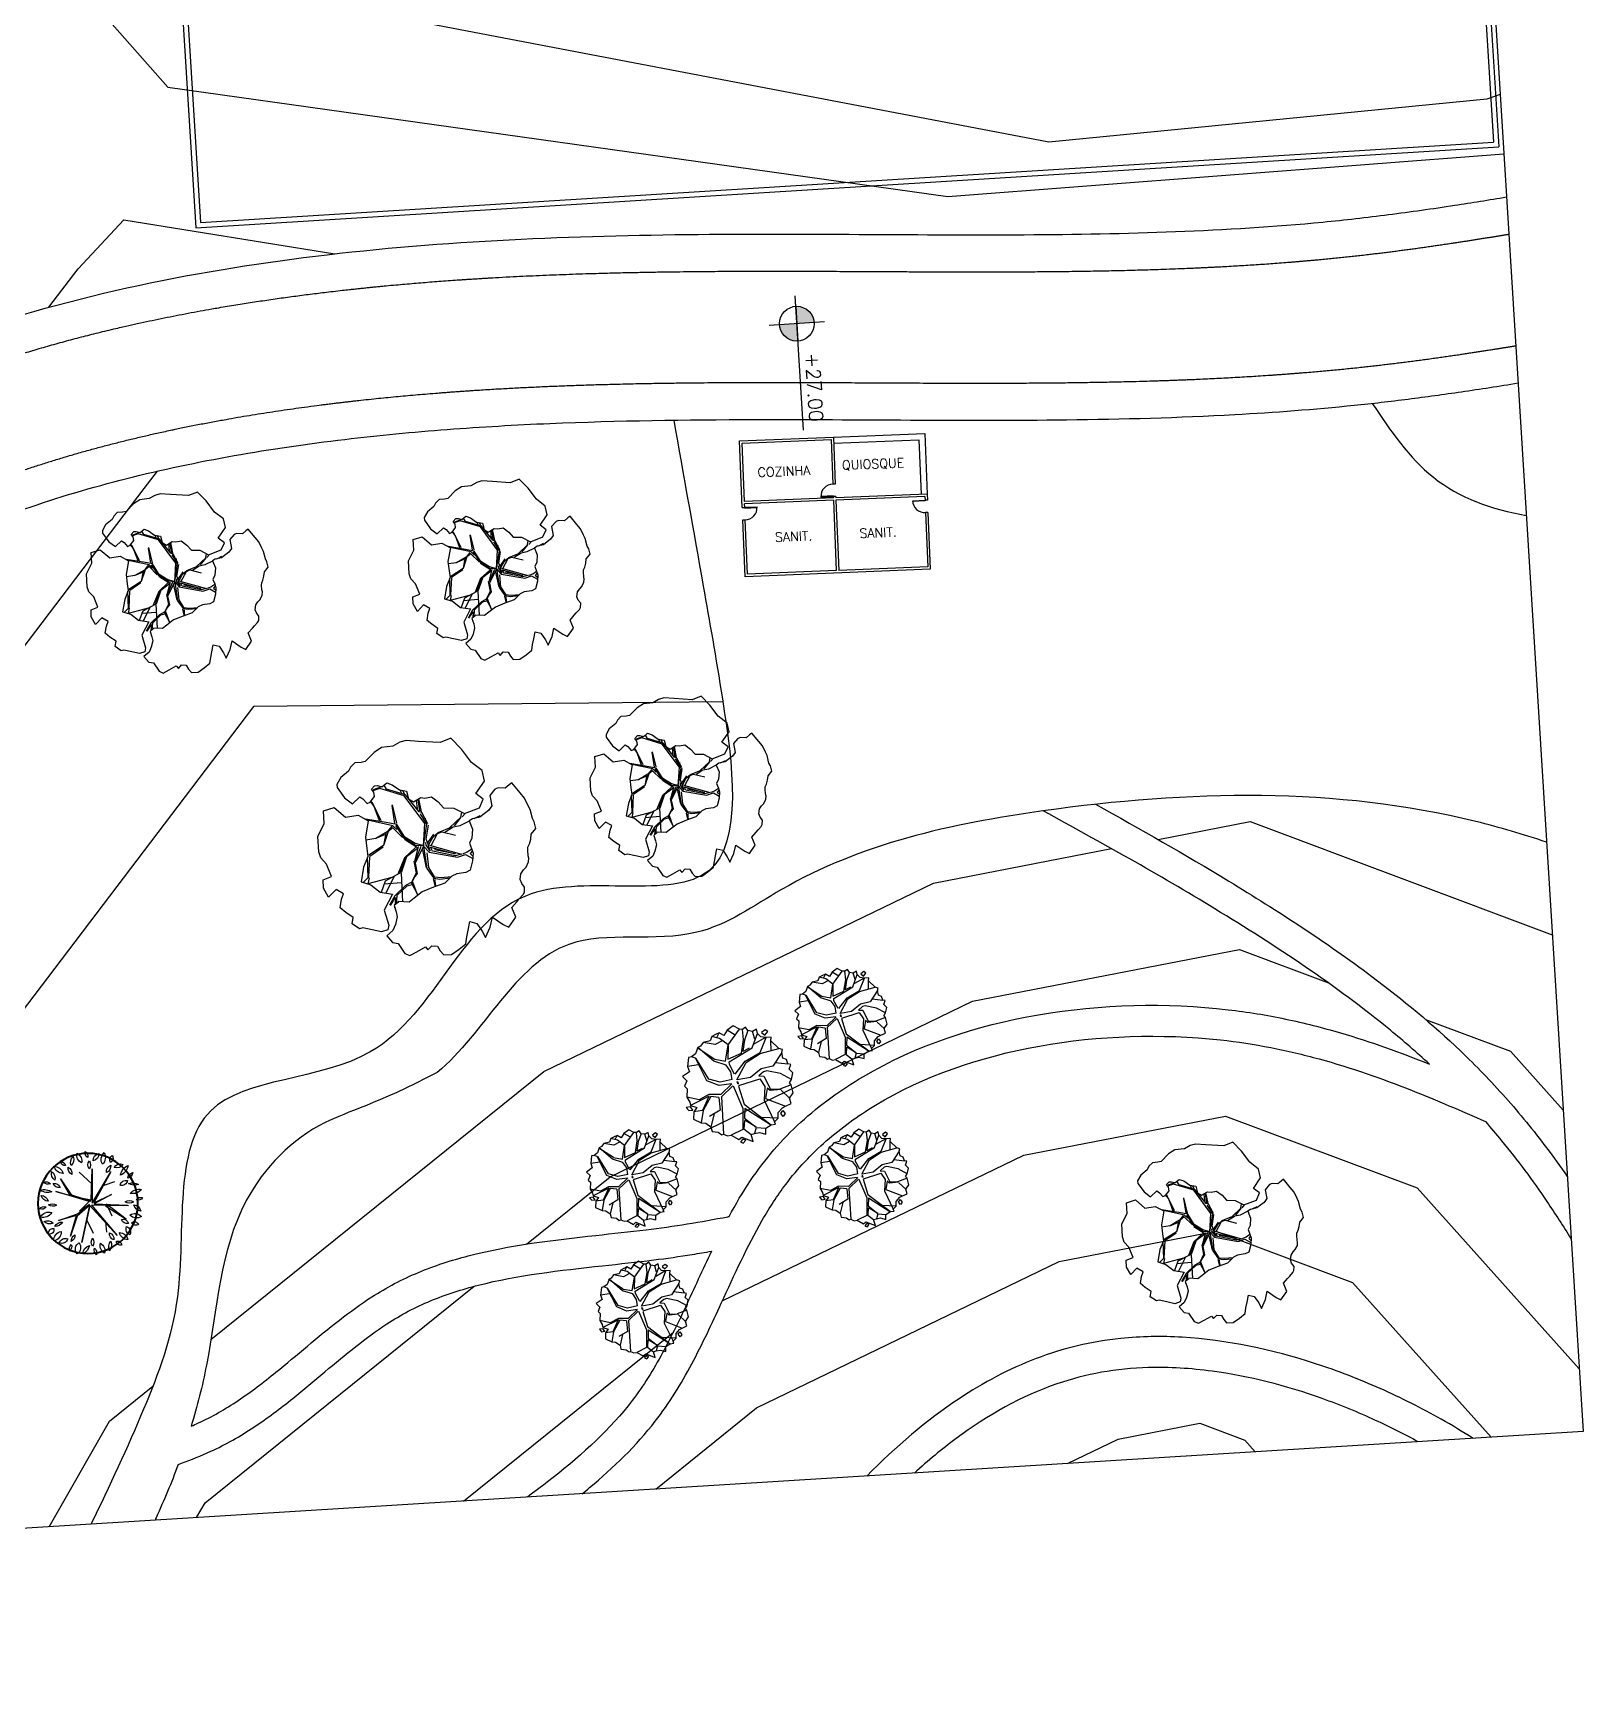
# Model space of a CAD drawing. Header units: millimetres. Extents: x 55520 to 96084, y -58491 to -49645.
# Drawn here: x 62743.2 to 62868.6, y -57897.3 to -57764 of the extents above; entities that cross this region are included whole.
import ezdxf
from ezdxf.enums import TextEntityAlignment as Align

# ---------------------------------------------------------------- set-up
doc = ezdxf.new("R2010")
doc.units = ezdxf.units.MM
for name, color, linetype in [('Alvenaria Corte', 30, 'Continuous'), ('Alvenaria Vista', 40, 'Continuous'), ('ARQ-COTAS', 1, 'Continuous'), ('ARQ-SÍMBOLOS', 2, 'Continuous'), ('ARQ-TEXTO2', 2, 'Continuous'), ('Caminhos Principais', 13, 'Continuous'), ('Cinza', 9, 'Continuous'), ('Curvas de Nível', 10, 'Continuous'), ('Esquadrias', 241, 'Continuous'), ('Linha Fina', 100, 'Continuous'), ('Árvores Existentes', 114, 'Continuous')]:
    doc.layers.add(name, color=color, linetype=linetype)
doc.styles.add('ATTR', font='romans.shx', dxfattribs={"width": 0.8, "height": 0.470416})
doc.styles.add('ROMANS', font='romans.shx')

# ---------------------------------------------------------------- blocks, each defined once
blk = doc.blocks.new('Quiosque e Banheiro')
at = {"layer": 'Alvenaria Corte'}
for p, q in [((50023.93, -44631.27), (50022.12, -44638.44)), ((50024.07, -44631.51), (50022.31, -44638.49)), ((50023.93, -44631.27), (50024.41, -44631.39)), ((50024.07, -44631.51), (50024.37, -44631.58)), ((50024.41, -44631.39), (50024.37, -44631.58)), ((50025.38, -44631.63), (50025.33, -44631.83)), ((50025.33, -44631.83), (50029.6, -44632.9)), ((50025.38, -44631.63), (50029.84, -44632.76)), ((50029.84, -44632.76), (50026.17, -44647.3)), ((50029.6, -44632.9), (50027.84, -44639.88)), ((50015.51, -44644.61), (50017.37, -44637.24)), ((50017.37, -44637.24), (50021.05, -44638.17)), ((50015.75, -44644.46), (50017.51, -44637.48)), ((50017.51, -44637.48), (50021, -44638.37)), ((50022.07, -44638.63), (50020.31, -44645.62)), ((50022.26, -44638.68), (50020.5, -44645.66)), ((50021.05, -44638.17), (50021, -44638.37)), ((50022.02, -44638.42), (50021.97, -44638.61)), ((50021.97, -44638.61), (50022.07, -44638.63)), ((50022.02, -44638.42), (50022.12, -44638.44)), ((50022.26, -44638.68), (50027.79, -44640.08)), ((50022.31, -44638.49), (50027.84, -44639.88)), ((50027.79, -44640.08), (50026.03, -44647.06)), ((50020.74, -44645.93), (50015.51, -44644.61)), ((50020.31, -44645.62), (50015.75, -44644.46)), ((50020.79, -44645.74), (50020.5, -44645.66)), ((50020.74, -44645.93), (50020.79, -44645.74)), ((50021.71, -44646.18), (50021.76, -44645.98)), ((50026.17, -44647.3), (50021.71, -44646.18)), ((50026.03, -44647.06), (50021.76, -44645.98))]:
    blk.add_line(p, q, dxfattribs=at)
at = {"layer": 'Alvenaria Vista'}
for p, q in [((50017.37, -44637.24), (50019.18, -44630.07)), ((50017.85, -44637.36), (50019.54, -44630.67)), ((50019.18, -44630.07), (50023.93, -44631.27)), ((50019.54, -44630.67), (50023.81, -44631.75))]:
    blk.add_line(p, q, dxfattribs=at)
at = {"layer": 'Esquadrias'}
for points in [[(50024.37, -44631.58), (50024.41, -44631.59), (50024.17, -44632.56), (50024.12, -44632.55)], [(50021.97, -44638.61), (50021.92, -44638.6), (50021.68, -44639.57), (50021.73, -44639.58)], [(50020.79, -44645.74), (50020.84, -44645.75), (50021.08, -44644.78), (50021.04, -44644.77)]]:
    blk.add_lwpolyline(points, close=True, dxfattribs=at)
at = {"layer": 'Linha Fina'}
for centre, start, end in [((50024.38, -44631.61), 254.36, 347.2976), ((50021.94, -44638.63), 164.36, 257.2976), ((50020.82, -44645.72), 344.36, 77.2976)]:
    blk.add_arc(centre, 0.975, start, end, dxfattribs=at)
at = {"layer": 'ARQ-TEXTO2', "char_height": 0.75, "attachment_point": 1, "rotation": 75.8288, "style": 'ROMANS'}
for s, insert in [('QUIOSQUE', (50019.37, -44637.13)), ('SANIT.', (50025.07, -44637.34)), ('COZINHA', (50018, -44643.85)), ('SANIT.', (50023.43, -44643.98))]:
    blk.add_mtext(s, dxfattribs=dict(at, insert=insert))
blk = doc.blocks.new('Nível_Planta')
at = {"layer": 'ARQ-SÍMBOLOS', "ltscale": 0.1}
h = blk.add_hatch(color=1, dxfattribs=at)
h.dxf.hatch_style = 1
h.paths.add_polyline_path([(-0.25, 0), (0, 0), (0, 0.25, 0.414214)])
h.paths.add_polyline_path([(0.25, 0), (0, 0), (0, -0.25, 0.414214)])
at = {"layer": 'ARQ-SÍMBOLOS', "color": 1}
for p, q in [((0, 0.4), (0, -0.4)), ((1.535, 0), (-0.4, 0))]:
    blk.add_line(p, q, dxfattribs=at)
at = {"layer": 'ARQ-SÍMBOLOS', "color": 1, "ltscale": 0.1}
blk.add_line((-0.25, 0), (0.25, 0), dxfattribs=at)
at = {"layer": 'ARQ-SÍMBOLOS', "color": 1}
blk.add_circle((0, 0), 0.25, dxfattribs=at)
at = {"layer": 'ARQ-TEXTO2', "style": 'ROMANS'}
blk.add_attdef('NIVEL-ACABADO', text='', height=0.2, dxfattribs=at).set_placement((0.432, 0.034), align=Align.BOTTOM_LEFT)
blk = doc.blocks.new('ARBOL')
at = {"color": 0, "linetype": 'ByBlock'}
for p, q in [((-1.375, 4.169), (-1.336, 4.042)), ((-1.336, 4.131), (-1.358, 4.18)), ((-1.302, 3.638), (-1.336, 4.131)), ((-1.034, 4.388), (-1.216, 4.399)), ((-0.978, 4.411), (-1.203, 4.42)), ((-0.543, 3.996), (-1.034, 4.388)), ((-0.889, 4.31), (-0.907, 4.428)), ((-0.509, 4.007), (-0.889, 4.31)), ((-0.587, 4.074), (-0.58, 4.163)), ((-0.52, 4.03), (-0.529, 4.132)), ((-1.203, 3.549), (-1.65, 3.817)), ((-1.079, 3.416), (-1.604, 3.774)), ((-1.336, 4.042), (-1.347, 3.661)), ((-1.013, 3.448), (-0.912, 3.884)), ((-0.967, 3.437), (-0.9, 3.895)), ((-0.33, 3.169), (-0.543, 3.996)), ((-0.353, 3.494), (-0.509, 4.007)), ((-0.364, 3.572), (-0.3, 3.784)), ((-0.33, 3.505), (-0.263, 3.774)), ((-0.298, 3.471), (-0.236, 3.794)), ((-1.593, 3.281), (-1.837, 3.338)), ((-1.357, 3.282), (-1.614, 3.282)), ((-1.269, 3.327), (-1.593, 3.281)), ((-1.246, 3.327), (-1.48, 3.047)), ((-1.313, 3.315), (-1.48, 3.047)), ((-1.113, 3.416), (-1.269, 3.327)), ((-1.102, 3.37), (-1.246, 3.327)), ((-0.978, 3.405), (-1.203, 3.549)), ((-1.102, 3.37), (-0.967, 3.058)), ((-1.022, 3.292), (-1.079, 3.416)), ((-0.933, 3.013), (-1.013, 3.393)), ((-0.912, 3.047), (-0.978, 3.405)), ((-0.298, 3.448), (-0.353, 3.494)), ((-0.286, 3.136), (-0.341, 3.437)), ((-0.263, 3.136), (-0.298, 3.448)), ((-1.961, 2.935), (-2.139, 2.455)), ((-1.905, 2.924), (-2.117, 2.466)), ((-1.48, 3.047), (-1.906, 2.969)), ((-1.893, 2.935), (-1.502, 3.024)), ((-0.721, 2.678), (-0.944, 2.991)), ((-0.744, 2.756), (-0.933, 3.013)), ((-0.733, 2.802), (-0.912, 3.047)), ((-0.567, 2.667), (-0.33, 3.169)), ((-0.567, 2.667), (-0.286, 3.136)), ((-0.442, 2.802), (-0.263, 3.102)), ((0.207, 2.846), (0.553, 2.98)), ((0.33, 2.846), (0.565, 2.98)), ((0.553, 2.98), (0.619, 3.091)), ((0.587, 2.98), (0.695, 3.036)), ((-2.117, 2.466), (-2.284, 2.39)), ((-2.106, 2.444), (-2.191, 2.315)), ((-1.112, 2.578), (-1.413, 2.265)), ((-1.101, 2.567), (-1.357, 2.265)), ((-1.313, 2.265), (-1.044, 2.578)), ((-0.765, 2.712), (-1.112, 2.578)), ((-0.732, 2.667), (-1.101, 2.567)), ((-0.567, 2.667), (-0.921, 2.354)), ((-0.91, 2.399), (-0.687, 2.701)), ((-0.631, 2.678), (-0.91, 2.399)), ((-0.554, 2.666), (-0.744, 2.756)), ((-0.554, 2.666), (-0.733, 2.802)), ((-0.631, 2.589), (-0.709, 2.142)), ((-0.567, 2.667), (-0.698, 2.119)), ((-0.553, 2.477), (-0.653, 2.13)), ((-0.567, 2.667), (-0.497, 2.476)), ((-0.486, 2.733), (-0.509, 2.666)), ((-0.509, 2.666), (-0.465, 2.488)), ((-0.497, 2.476), (0.105, 2.096)), ((-0.465, 2.488), (-0.442, 2.666)), ((-0.442, 2.666), (-0.442, 2.802)), ((-0.441, 2.701), (-0.218, 2.846)), ((-0.43, 2.656), (-0.262, 2.79)), ((-0.419, 2.632), (0.229, 2.13)), ((-0.419, 2.577), (0.083, 2.197)), ((-0.408, 2.465), (-0.419, 2.577)), ((0.071, 2.153), (-0.408, 2.465)), ((-0.385, 2.611), (-0.129, 2.824)), ((0.083, 2.197), (-0.353, 2.476)), ((-0.262, 2.79), (-0.106, 2.846)), ((-0.129, 2.824), (-0.017, 2.824)), ((-0.106, 2.846), (0.24, 2.846)), ((-0.017, 2.824), (0.262, 2.622)), ((0.05, 2.79), (0.285, 2.835)), ((0.24, 2.846), (0.464, 2.801)), ((0.464, 2.801), (0.72, 2.822)), ((0.848, 2.833), (1.011, 2.846)), ((-1.581, 2.242), (-2.191, 2.315)), ((-1.77, 2.22), (-1.968, 2.002)), ((-1.514, 2.251), (-1.864, 1.941)), ((-1.825, 2.171), (-1.406, 2.041)), ((-1.357, 2.265), (-1.77, 2.22)), ((-1.335, 2.253), (-1.56, 1.588)), ((-0.989, 2.119), (-1.167, 1.963)), ((-1.044, 2.053), (-1.167, 1.952)), ((-0.966, 2.097), (-1.044, 2.053)), ((-0.933, 2.41), (-0.989, 2.119)), ((-0.921, 2.354), (-0.966, 2.097)), ((-0.698, 2.119), (-0.631, 1.84)), ((-0.653, 2.13), (-0.609, 1.862)), ((0.229, 2.13), (0.071, 2.153)), ((0.105, 2.096), (0.318, 2.084)), ((0.261, 2.13), (0.374, 2.13)), ((0.318, 2.084), (0.443, 1.93)), ((0.374, 2.13), (0.51, 2.162)), ((0.429, 2.063), (0.469, 1.983)), ((0.44, 2.063), (0.504, 2.095)), ((-1.681, 1.796), (-1.893, 1.628)), ((-1.871, 1.616), (-1.681, 1.751)), ((-1.681, 1.751), (-1.762, 1.589)), ((-1.636, 1.784), (-1.725, 1.6)), ((-1.346, 1.93), (-1.681, 1.796)), ((-1.324, 1.907), (-1.636, 1.784)), ((-1.167, 1.952), (-1.346, 1.93)), ((-1.19, 1.885), (-1.324, 1.907)), ((-1.19, 1.952), (-1.156, 1.616)), ((-1.156, 1.592), (-1.145, 1.941)), ((-0.653, 1.829), (-0.676, 1.661)), ((-0.676, 1.661), (-0.671, 1.632)), ((-0.62, 1.796), (-0.664, 1.673)), ((-0.664, 1.673), (-0.653, 1.631)), ((-0.631, 1.84), (-0.497, 1.762)), ((-0.609, 1.862), (-0.452, 1.784)), ((-0.497, 1.762), (-0.257, 1.692)), ((-0.452, 1.784), (-0.214, 1.71)), ((-1.795, 1.523), (-1.793, 1.527))]:
    blk.add_line(p, q, dxfattribs=at)
for p, q in [((-0.272, 3.281), (-0.266, 3.278)), ((-0.266, 3.278), (-0.257, 3.276))]:
    blk.add_line(p, q)
at = {"color": 0, "linetype": 'ByBlock', "flags": 128}
for points in [[(-2.006, 4.806), (-1.93, 4.502), (-1.803, 4.292), (-1.567, 4.384), (-1.517, 4.308), (-1.466, 4.165), (-1.382, 4.165), (-1.23, 4.258), (-1.205, 4.359), (-1.23, 4.452), (-1.129, 4.502), (-1.061, 4.477), (-0.969, 4.41), (-0.825, 4.452), (-0.715, 4.359), (-0.597, 4.174), (-0.446, 4.081), (-0.471, 3.887), (-0.386, 3.769), (-0.184, 3.803), (-0.091, 3.752), (0.069, 3.719), (0.179, 3.542), (0.246, 3.356), (0.474, 3.255), (0.668, 3.036), (1.064, 3.028), (1.233, 3.188), (1.115, 3.382), (1.427, 3.592), (1.469, 3.853), (1.301, 4.14), (1.199, 4.536), (1.056, 4.881), (0.769, 4.881), (0.288, 5.109), (0.01, 5.244), (-0.15, 5.261), (-0.344, 5.235), (-0.614, 5.311), (-0.833, 5.269), (-1.12, 5.143), (-1.222, 5.16), (-1.373, 5.21), (-1.508, 5.151), (-1.593, 5.075), (-1.829, 4.999), (-1.981, 4.881), (-2.006, 4.806)], [(-2.06, 1.565), (-2.097, 1.177), (-2.157, 1.08), (-2.327, 1.092), (-2.521, 1.226), (-2.715, 1.359), (-2.8, 1.371), (-2.922, 1.553), (-2.837, 1.686), (-2.958, 1.868), (-3.043, 2.025), (-2.934, 2.207), (-2.837, 2.316), (-2.97, 2.486), (-3.213, 2.377), (-3.249, 2.631), (-3.176, 2.825), (-2.958, 2.825), (-2.958, 3.153), (-3.031, 3.346), (-3.019, 3.504), (-2.897, 3.868), (-2.631, 4.098), (-2.533, 4.401), (-2.255, 4.377), (-2.085, 4.049), (-1.781, 3.977), (-1.599, 3.759), (-1.818, 3.407), (-1.89, 3.141), (-1.939, 2.947), (-2.133, 2.741), (-2.327, 2.425), (-2.133, 2.268), (-1.987, 2.013), (-1.721, 1.856), (-2.06, 1.565)], [(-1.677, 1.613), (-1.791, 1.581), (-1.802, 1.415), (-1.823, 1.29), (-1.937, 1.134), (-2.052, 1.02), (-2.239, 0.957), (-2.166, 0.749), (-2.052, 0.676), (-1.989, 0.385), (-1.896, 0.291), (-1.698, 0.312), (-1.458, 0.343), (-1.427, 0.25), (-1.302, 0.312), (-1.177, 0.25), (-1.156, 0.114), (-1.114, -0.01), (-0.927, -0.073), (-0.708, -0.021), (-0.5, 0.042), (-0.417, 0.187), (-0.323, 0.333), (-0.208, 0.51), (-0.063, 0.406), (-0.01, 0.177), (0, 0), (0.208, 0.198), (0.354, 0.406), (0.531, 0.135), (0.635, 0.021), (0.885, 0.187), (0.885, 0.447), (1.052, 0.531), (1.135, 0.572), (1.26, 0.635), (1.312, 0.676), (1.364, 0.791), (1.333, 0.905), (1.333, 1.009), (1.406, 1.134), (1.5, 1.196), (1.583, 1.238), (1.687, 1.332), (1.729, 1.415), (1.74, 1.477), (1.781, 1.613), (1.812, 1.675), (1.875, 1.737), (1.948, 1.831), (2.01, 1.945), (2.166, 2.029), (2.187, 2.195), (2.177, 2.289), (2.208, 2.518), (2.198, 2.622), (2.187, 2.83), (2.135, 2.996), (2.041, 3.298), (1.958, 3.277), (1.833, 3.236), (1.677, 3.308), (1.594, 3.308), (1.416, 3.215), (1.364, 2.955), (1.25, 2.882), (0.989, 2.809), (0.802, 2.84), (0.708, 2.819), (0.708, 2.601), (0.614, 2.403), (0.51, 2.31), (0.51, 2.164), (0.5, 2.05), (0.417, 1.873), (0.281, 1.685), (0.156, 1.675), (-0.063, 1.727), (-0.198, 1.717), (-0.427, 1.623), (-0.719, 1.633), (-1.021, 1.633), (-1.26, 1.561), (-1.416, 1.519), (-1.656, 1.633), (-1.677, 1.613)]]:
    blk.add_lwpolyline(points, dxfattribs=at)
blk = doc.blocks.new('tree 17')
at = {"color": 0, "linetype": 'ByBlock'}
for p, q in [((-0.149, 0.772), (-0.808, 1.664)), ((-0.808, 1.664), (-0.082, 0.822)), ((-0.215, 1.813), (-0.082, 0.152)), ((-0.033, 0.269), (-0.182, 1.747)), ((-0.182, 1.747), (-0.149, 0.772)), ((-0.082, 0.152), (-1.511, 1.221)), ((-1.511, 1.221), (-0.099, 0.075)), ((-0.89, 0.728), (-1.344, 0.756)), ((-0.082, 0.822), (-0.619, 1.038)), ((0.327, 1.071), (-0.033, 0.269)), ((0.001, 0.186), (1.346, 1.116)), ((1.346, 1.116), (0.017, 0.269)), ((0.017, 0.269), (0.327, 1.071)), ((0.765, 0.778), (0.909, 1.26)), ((-0.099, 0.075), (-1.738, -0.385)), ((-1.738, -0.385), (-0.082, 0.075)), ((-0.719, -0.113), (-1.344, 0.152)), ((-0.082, 0.075), (-0.542, -0.512)), ((-0.431, -0.496), (-0.049, 0.058)), ((-0.049, 0.058), (-0.326, -0.401)), ((-0.326, -0.401), (0.084, 0.058)), ((1.54, 0.285), (0.001, 0.186)), ((0.084, 0.058), (0.626, -1.404)), ((0.626, -1.404), (0.1, 0.136)), ((0.1, 0.136), (0.444, -0.795)), ((0.15, 0.152), (1.54, 0.285)), ((0.361, -0.684), (0.15, 0.152)), ((0.865, 0.224), (1.418, -0.302)), ((-0.542, -0.512), (-1.411, -0.878)), ((-1.411, -0.878), (-0.509, -0.545)), ((-0.686, -1.37), (-0.431, -0.496)), ((-0.509, -0.545), (-0.686, -1.37)), ((1.18, -1.16), (0.361, -0.684)), ((0.444, -0.795), (1.18, -1.16))]:
    blk.add_line(p, q, dxfattribs=at)
for points in [[(-0.733, 2.356, 0.375302), (-0.637, 1.847)], [(-0.637, 1.847, 0.375302), (-0.733, 2.356)], [(-0.191, 2.048, 0.30277), (-0.499, 2.346)], [(-0.499, 2.346, 0.30277), (-0.191, 2.048)], [(0.106, 2.463, 0.350689), (0.021, 2.165)], [(0.021, 2.165, 0.350689), (0.106, 2.463)], [(0.478, 2.441, 0.27027), (0.329, 1.921)], [(0.329, 1.921, 0.27027), (0.478, 2.441)], [(0.711, 2.314, 0.218613), (0.775, 1.868)], [(0.775, 1.868, 0.218613), (0.711, 2.314)], [(-1.391, 1.326, 0.363335), (-1.731, 1.687)], [(-1.731, 1.687, 0.363335), (-1.391, 1.326)], [(-1.147, 1.666, 0.420523), (-1.518, 1.793)], [(-1.518, 1.793, 0.420523), (-1.147, 1.666)], [(-1.072, 2.208, 0.45154), (-0.987, 1.9)], [(-0.987, 1.9, 0.45154), (-1.072, 2.208)], [(-1.009, 1.762, 0.408258), (-0.807, 1.454)], [(-0.807, 1.454, 0.408258), (-1.009, 1.762)], [(-0.053, 2.048, 0.340953), (-0.032, 1.666)], [(-0.032, 1.666, 0.340953), (-0.053, 2.048)], [(0.913, 1.836, 0.440076), (0.722, 1.485)], [(0.722, 1.485, 0.440076), (0.913, 1.836)], [(1.253, 2.091, 0.288468), (1.019, 1.847)], [(1.019, 1.847, 0.288468), (1.253, 2.091)], [(1.592, 1.9, 0.268637), (1.168, 1.539)], [(1.168, 1.539, 0.268637), (1.592, 1.9)], [(1.645, 1.666, 0.386862), (1.539, 1.273)], [(1.539, 1.273, 0.386862), (1.645, 1.666)], [(-1.752, 0.923, 0.295875), (-2.177, 0.827)], [(-2.177, 0.827, 0.295875), (-1.752, 0.923)], [(-1.954, 1.39, 0.525994), (-1.773, 1.167)], [(-1.773, 1.167, 0.525994), (-1.954, 1.39)], [(-1.38, 0.88, 0.343163), (-1.699, 1.061)], [(-1.699, 1.061, 0.343163), (-1.38, 0.88)], [(1.645, 1.124, 0.341117), (1.327, 0.912)], [(1.327, 0.912, 0.341117), (1.645, 1.124)], [(2.229, 0.869, 0.343561), (1.709, 0.753)], [(1.709, 0.753, 0.343561), (2.229, 0.869)], [(2.07, 1.22, 0.443589), (1.773, 1.124)], [(1.773, 1.124, 0.443589), (2.07, 1.22)], [(-2.017, 0.169, 0.288328), (-2.325, 0.243)], [(-2.325, 0.243, 0.288328), (-2.017, 0.169)], [(-1.816, 0.445, 0.362144), (-2.272, 0.604)], [(-2.272, 0.604, 0.362144), (-1.816, 0.445)], [(-1.561, 0.115, 0.309468), (-1.932, 0.084)], [(-1.932, 0.084, 0.309468), (-1.561, 0.115)], [(1.9, 0.179, 0.326555), (1.539, 0.147)], [(1.539, 0.147, 0.326555), (1.9, 0.179)], [(2.198, 0.625, 0.38021), (1.89, 0.349)], [(1.89, 0.349, 0.38021), (2.198, 0.625)], [(2.325, 0.02, 0.383832), (2.06, 0.115)], [(2.06, 0.115, 0.383832), (2.325, 0.02)], [(-1.89, -0.054, 0.289447), (-2.23, -0.373)], [(-2.23, -0.373, 0.289447), (-1.89, -0.054)], [(-1.731, -0.511, 0.447347), (-2.23, -0.628)], [(-2.23, -0.628, 0.447347), (-1.731, -0.511)], [(-1.37, -0.67, 0.315606), (-1.656, -0.851)], [(-1.656, -0.851, 0.315606), (-1.37, -0.67)], [(1.677, -0.787, 0.340003), (1.338, -0.639)], [(1.338, -0.639, 0.340003), (1.677, -0.787)], [(2.134, -0.532, 0.317134), (1.741, -0.649)], [(1.741, -0.649, 0.317134), (2.134, -0.532)], [(2.272, -0.352, 0.351781), (1.826, -0.171)], [(1.826, -0.171, 0.351781), (2.272, -0.352)], [(-1.784, -0.862, 0.306984), (-2.081, -0.947)], [(-2.081, -0.947, 0.306984), (-1.784, -0.862)], [(-1.529, -1, 0.414115), (-1.688, -1.403)], [(-1.688, -1.403, 0.414115), (-1.529, -1)], [(-1.179, -1.276, 0.365918), (-1.582, -1.637)], [(-1.582, -1.637, 0.365918), (-1.179, -1.276)], [(-0.765, -1.191, 0.285981), (-0.934, -1.552)], [(-0.934, -1.552, 0.285981), (-0.765, -1.191)], [(0.01, -1.414, 0.328832), (0.042, -1.764)], [(0.042, -1.764, 0.328832), (0.01, -1.414)], [(0.786, -1.201, 0.368927), (0.987, -1.499)], [(0.987, -1.499, 0.368927), (0.786, -1.201)], [(1.529, -1.541, 0.303563), (1.125, -1.414)], [(1.125, -1.414, 0.303563), (1.529, -1.541)], [(1.762, -1.425, 0.316942), (1.412, -1.032)], [(1.412, -1.032, 0.316942), (1.762, -1.425)], [(1.752, -0.904, 0.40592), (1.943, -1.106)], [(1.943, -1.106, 0.40592), (1.752, -0.904)], [(-1.03, -1.605, 0.559657), (-1.264, -1.839)], [(-1.264, -1.839, 0.559657), (-1.03, -1.605)], [(-0.786, -1.616, 0.321275), (-0.68, -2.019)], [(-0.68, -2.019, 0.321275), (-0.786, -1.616)], [(-0.308, -1.648, 0.362047), (-0.478, -2.168)], [(-0.478, -2.168, 0.362047), (-0.308, -1.648)], [(-0.043, -1.881, 0.345907), (-0.106, -2.179)], [(-0.106, -2.179, 0.345907), (-0.043, -1.881)], [(0.212, -1.775, 0.339938), (0.488, -2.072)], [(0.488, -2.072, 0.339938), (0.212, -1.775)], [(0.616, -1.584, 0.235997), (0.722, -2.094)], [(0.722, -2.094, 0.235997), (0.616, -1.584)], [(0.987, -1.626, 0.337084), (1.062, -1.924)], [(1.062, -1.924, 0.337084), (0.987, -1.626)]]:
    blk.add_lwpolyline(points, format="xyb")
at = {"lineweight": 40}
blk.add_circle((0, 0), 2.242, dxfattribs=at)
blk = doc.blocks.new('árvore_media')
for p, q in [((55224.74, -51939.89), (55225.62, -51940.54)), ((55225.38, -51940.37), (55225.54, -51939.52)), ((55226.59, -51939.35), (55226.15, -51940.06)), ((55226.95, -51939.38), (55227.19, -51940.18)), ((55227.28, -51940.08), (55227.84, -51939.55)), ((55227.76, -51941.17), (55228.36, -51939.86)), ((55224.65, -51941.34), (55223.66, -51940.88)), ((55223.66, -51940.91), (55224.06, -51941.73)), ((55224.56, -51940.6), (55223.9, -51940.57)), ((55224.72, -51941.34), (55224.45, -51940.06)), ((55225.62, -51940.54), (55225.76, -51941.34)), ((55226.15, -51940.06), (55225.91, -51940.97)), ((55225.91, -51940.97), (55225.96, -51941.19)), ((55226.26, -51941.19), (55227.15, -51940.8)), ((55227.26, -51940.83), (55227.08, -51941.02)), ((55227.1, -51941.02), (55227.76, -51941.17)), ((55227.17, -51940.8), (55227.19, -51940.12)), ((55227.23, -51940.09), (55227.26, -51940.83)), ((55227.87, -51941.28), (55229.38, -51940.66)), ((55228.07, -51942.64), (55229.57, -51940.91)), ((55229.57, -51940.94), (55228.36, -51942.61)), ((55229.15, -51940.4), (55229.02, -51941.53)), ((55223.13, -51942.07), (55223.75, -51942.35)), ((55223.73, -51941.65), (55223.2, -51941.76)), ((55224.3, -51941.87), (55223.35, -51941.45)), ((55225.16, -51943.46), (55224.3, -51941.87)), ((55224.48, -51942.41), (55224.3, -51942.04)), ((55225.18, -51942.38), (55224.65, -51941.34)), ((55225.27, -51942.33), (55224.72, -51941.34)), ((55225.76, -51941.34), (55226.29, -51942.1)), ((55225.96, -51941.19), (55226.22, -51941.53)), ((55226.22, -51941.53), (55226.26, -51941.19)), ((55226.29, -51942.1), (55226.4, -51943)), ((55226.42, -51941.48), (55226.95, -51941.17)), ((55226.79, -51942.92), (55226.42, -51941.48)), ((55226.95, -51941.17), (55227.87, -51941.28)), ((55229, -51942.66), (55229.66, -51941.93)), ((55229.66, -51941.93), (55229.15, -51942.66)), ((55229.68, -51941.93), (55229.77, -51941.28)), ((55229.68, -51941.93), (55230.08, -51942.07)), ((55224.01, -51943.46), (55223, -51942.64)), ((55223.7, -51942.41), (55223.02, -51942.44)), ((55223.37, -51942.95), (55223.02, -51943.46)), ((55224.61, -51942.61), (55223.7, -51942.41)), ((55223.75, -51942.35), (55224.5, -51942.5)), ((55224.5, -51942.5), (55224.48, -51942.41)), ((55224.96, -51943.54), (55224.61, -51942.61)), ((55226, -51943.12), (55225.18, -51942.38)), ((55226.4, -51943.03), (55225.27, -51942.33)), ((55226, -51943.15), (55225.34, -51943.46)), ((55226.79, -51943.29), (55228.34, -51942.75)), ((55226.82, -51942.95), (55228.07, -51942.64)), ((55228.34, -51942.75), (55229.75, -51942.83)), ((55228.36, -51942.61), (55229, -51942.66)), ((55229.15, -51942.69), (55229.73, -51942.75)), ((55229.73, -51942.75), (55230.13, -51942.3)), ((55229.75, -51942.83), (55230.1, -51943.63)), ((55223.46, -51944.19), (55223.15, -51944.02)), ((55223.53, -51944.02), (55223.37, -51944.53)), ((55224.01, -51943.46), (55223.53, -51944.02)), ((55223.7, -51943.85), (55223.93, -51944.33)), ((55223.93, -51944.33), (55223.73, -51945.13)), ((55225.09, -51943.71), (55224.01, -51943.46)), ((55224.04, -51943.46), (55224.96, -51943.54)), ((55224.92, -51944.42), (55225.09, -51943.71)), ((55225.36, -51943.68), (55225.05, -51944.5)), ((55225.34, -51943.46), (55225.16, -51943.46)), ((55225.82, -51943.4), (55225.36, -51943.68)), ((55226.35, -51943.34), (55225.82, -51943.4)), ((55226.48, -51944.16), (55226.22, -51944.9)), ((55226.71, -51944.25), (55226.33, -51945.04)), ((55226.35, -51943.34), (55226.48, -51944.16)), ((55226.64, -51943.37), (55227.32, -51944.16)), ((55226.64, -51943.4), (55226.71, -51944.25)), ((55226.79, -51943.32), (55227.48, -51944.14)), ((55227.32, -51944.16), (55227.26, -51944.96)), ((55227.5, -51944.31), (55227.41, -51944.84)), ((55227.48, -51944.14), (55229.99, -51944.14)), ((55227.5, -51944.31), (55228.36, -51944.28)), ((55228.36, -51944.28), (55228.74, -51945.01)), ((55224.06, -51945.55), (55224.9, -51944.42)), ((55225.05, -51944.5), (55224.06, -51945.52)), ((55226.22, -51944.9), (55224.76, -51945.69)), ((55226.33, -51945.04), (55224.76, -51945.72)), ((55227.26, -51944.96), (55227.57, -51945.64)), ((55227.37, -51944.96), (55227.92, -51946.26)), ((55227.39, -51944.98), (55228.32, -51945.47)), ((55227.41, -51944.84), (55228.32, -51945.41)), ((55228.32, -51945.41), (55229.13, -51945.61)), ((55228.32, -51945.47), (55228.36, -51946.06)), ((55228.58, -51944.7), (55229.44, -51944.96)), ((55224.76, -51945.72), (55224.65, -51945.97)), ((55225.23, -51945.55), (55225.29, -51946.29)), ((55227.57, -51945.64), (55227.35, -51946.46))]:
    blk.add_line(p, q)
for points in [[(55223.9, -51940.57), (55223.66, -51940.53), (55223.66, -51940.91), (55223.61, -51941.23), (55223.35, -51941.45), (55223.06, -51941.48), (55223.2, -51941.76), (55223.13, -51942.07), (55222.89, -51942.22), (55223.02, -51942.44), (55223, -51942.64), (55222.75, -51943.04), (55223.02, -51943.46), (55223.36, -51943.71), (55223.15, -51944.02), (55223.25, -51944.27), (55223.37, -51944.53), (55223.66, -51944.66), (55223.73, -51945.13), (55223.97, -51945.33), (55224.06, -51945.52), (55224.46, -51945.69), (55224.65, -51945.97), (55224.68, -51946.18), (55225.29, -51946.29), (55225.65, -51946.18), (55225.95, -51946.68), (55226.26, -51946.4), (55226.61, -51946.57), (55226.78, -51946.4), (55227.35, -51946.46), (55227.69, -51946.29), (55227.92, -51946.26), (55228.08, -51945.83), (55228.36, -51946.06), (55228.85, -51946.11), (55229.13, -51945.61), (55229.18, -51945.3), (55229.44, -51944.96), (55229.76, -51944.91), (55229.84, -51944.49), (55230.03, -51944.27), (55229.99, -51944.14), (55230.12, -51943.88), (55230.1, -51943.63), (55230.42, -51943.14), (55230.26, -51942.93), (55230.61, -51942.19), (55230.13, -51942.3), (55230.08, -51942.07), (55230.03, -51941.73), (55230.17, -51941.3), (55229.77, -51941.28), (55229.57, -51940.91), (55229.54, -51940.6), (55229.38, -51940.66), (55229.15, -51940.4), (55228.77, -51940.38), (55228.46, -51940.07), (55228.36, -51939.86), (55228.21, -51939.46), (55227.84, -51939.55), (55227.5, -51939.29), (55226.95, -51939.38), (55226.81, -51939.5), (55226.59, -51939.35), (55226.15, -51939.22), (55225.9, -51939.46), (55225.59, -51939.32), (55225.54, -51939.52), (55225.24, -51939.61), (55225.12, -51939.85), (55224.74, -51939.89), (55224.55, -51939.82), (55224.45, -51940.06)], [(55223.28, -51940.74), (55223.14, -51940.91), (55223.3, -51941.16), (55223.5, -51940.95)], [(55228.65, -51940.06), (55228.87, -51939.92), (55229.05, -51940.06), (55228.85, -51940.2)], [(55226.66, -51942.92), (55226.55, -51942.95), (55226.53, -51943.03), (55226.62, -51943)], [(55230.5, -51942.68), (55230.42, -51942.86), (55230.59, -51943.04), (55230.67, -51942.86)], [(55228.24, -51946.12), (55228.02, -51946.26), (55228.04, -51946.55), (55228.26, -51946.38)]]:
    blk.add_lwpolyline(points, close=True)
at = {"style": 'ATTR', "width": 0.8, "flags": 9}
blk.add_attdef('ESTCODE', (55226.66, -51942.92), '', height=0.0000158, dxfattribs=at)

msp = doc.modelspace()

# ---------------------------------------------------------------- linework, layer by layer
at = {"layer": 'Alvenaria Corte'}
for p, q in [((62850.276, -57594.553), (62861.339, -57772.865)), ((62850.675, -57594.518), (62861.763, -57773.24)), ((62745.332, -57602.409), (62756.336, -57779.781)), ((62745.731, -57602.386), (62756.711, -57779.357)), ((62756.336, -57779.781), (62861.763, -57773.24)), ((62756.711, -57779.357), (62861.339, -57772.865))]:
    msp.add_line(p, q, dxfattribs=at)
at = {"layer": 'Alvenaria Vista'}
msp.add_open_spline([(62655.413, -57890.392), (62637.386, -57827.802), (62619.359, -57765.212), (62601.332, -57702.622), (62599.772, -57692.447), (62598.213, -57682.272), (62596.653, -57672.097), (62598.121, -57659.589), (62599.588, -57647.081), (62601.056, -57634.572), (62608.209, -57626.218), (62615.361, -57617.863), (62622.514, -57609.508), (62679.42, -57606.219), (62736.326, -57602.93), (62793.232, -57599.64), (62812.504, -57597.922), (62831.777, -57596.203), (62851.05, -57594.484)], degree=3, knots=[20.3224163, 20.3224163, 20.3224163, 20.3224163, 21.3053757, 21.3053757, 21.3053757, 22.3053757, 22.3053757, 22.3053757, 23.3053757, 23.3053757, 23.3053757, 24.3053757, 24.3053757, 24.3053757, 25.3053757, 25.3053757, 25.3053757, 25.5933686, 25.5933686, 25.5933686, 25.5933686], dxfattribs=at)
at = {"layer": 'ARQ-COTAS'}
msp.add_lwpolyline([(62841.716, -57444.032), (62868.587, -57877.166), (62543.329, -57897.345), (62516.457, -57464.212)], close=True, dxfattribs=at)
at = {"layer": 'Caminhos Principais'}
for points, knots in [([(62646.688, -57827.581), (62653.95, -57835.102), (62661.28, -57842.734), (62670.978, -57853.947), (62673.585, -57857.078), (62676.459, -57860.734), (62676.799, -57861.169), (62677.137, -57861.605), (62677.504, -57860.937), (62677.868, -57860.268), (62678.9, -57858.354), (62679.56, -57857.105), (62680.69, -57854.914), (62681.166, -57853.976), (62682.114, -57852.072), (62682.586, -57851.111), (62683.998, -57848.2), (62684.935, -57846.225), (62687.766, -57840.237), (62689.678, -57836.163), (62693.75, -57828.055), (62695.909, -57824.022), (62700.707, -57816.206), (62703.347, -57812.422), (62707.64, -57807.382), (62708.991, -57805.922), (62711.342, -57803.612), (62712.299, -57802.729), (62714.275, -57801.024), (62715.288, -57800.206), (62718.396, -57797.855), (62720.558, -57796.421), (62727.217, -57792.511), (62731.919, -57790.39), (62741.631, -57786.899), (62746.643, -57785.528), (62756.775, -57783.357), (62761.896, -57782.556), (62772.265, -57781.344), (62777.497, -57780.95), (62787.813, -57780.452), (62792.901, -57780.348), (62806.614, -57780.248), (62815.097, -57780.385), (62831.637, -57780.297), (62839.692, -57780.072), (62849.316, -57779.145), (62851.077, -57778.945), (62854.624, -57778.49), (62856.405, -57778.236), (62859.587, -57777.748), (62860.986, -57777.523), (62862.391, -57777.288)], [0, 0, 0, 0, 31.4096718, 31.4096718, 43.1663985, 43.1663985, 44.747182, 44.747182, 44.747182, 47.0850167, 47.0850167, 51.4159509, 51.4159509, 54.6318345, 54.6318345, 57.8477182, 57.8477182, 64.2794854, 64.2794854, 77.14302, 77.14302, 90.0065545, 90.0065545, 102.8700891, 102.8700891, 108.357779, 108.357779, 111.9079407, 111.9079407, 115.4581024, 115.4581024, 122.5584259, 122.5584259, 136.6347641, 136.6347641, 150.7111024, 150.7111024, 164.7874406, 164.7874406, 179.4660261, 179.4660261, 194.1446116, 194.1446116, 219.5869132, 219.5869132, 245.0292148, 245.0292148, 250.783382, 250.783382, 256.5375492, 256.5375492, 261.0160037, 261.0160037, 261.0160037, 261.0160037]), ([(62693.814, -57888.009), (62693.465, -57887.279), (62693.108, -57886.553), (62691.484, -57883.336), (62690.138, -57880.892), (62688.063, -57877.387), (62687.39, -57876.286), (62686.703, -57875.196), (62686.811, -57875.007), (62686.92, -57874.818), (62688.168, -57872.631), (62689.306, -57870.612), (62691.492, -57866.623), (62692.543, -57864.657), (62694.176, -57861.489), (62694.769, -57860.313), (62695.934, -57857.961), (62696.508, -57856.783), (62698.209, -57853.251), (62699.317, -57850.897), (62702.621, -57843.908), (62704.8, -57839.338), (62709.367, -57830.713), (62711.757, -57826.66), (62716.24, -57820.373), (62718.237, -57817.943), (62721.1, -57815.039), (62721.839, -57814.335), (62723.482, -57812.875), (62724.399, -57812.123), (62726.31, -57810.675), (62727.302, -57809.981), (62730.38, -57807.984), (62732.571, -57806.767), (62739.721, -57803.337), (62745.089, -57801.495), (62756.421, -57798.633), (62762.382, -57797.613), (62771.152, -57796.571), (62773.922, -57796.307), (62779.453, -57795.886), (62782.217, -57795.728), (62790.507, -57795.376), (62796.031, -57795.305), (62809.956, -57795.281), (62818.36, -57795.412), (62831.32, -57795.259), (62835.861, -57795.138), (62843.627, -57794.71), (62846.849, -57794.468), (62851.53, -57793.989), (62852.985, -57793.821), (62855.875, -57793.455), (62857.312, -57793.257), (62860.277, -57792.822), (62861.804, -57792.584), (62863.325, -57792.337)], [648.6141934, 648.6141934, 648.6141934, 648.6141934, 650.8894066, 650.8894066, 658.7575786, 658.7575786, 662.4076466, 662.4076466, 662.4076466, 663.0563843, 663.0563843, 669.889763, 669.889763, 676.3361777, 676.3361777, 680.087669, 680.087669, 683.8391603, 683.8391603, 691.3421429, 691.3421429, 706.3388299, 706.3388299, 721.335517, 721.335517, 732.2650832, 732.2650832, 735.9601657, 735.9601657, 740.2703035, 740.2703035, 744.5804412, 744.5804412, 753.2007168, 753.2007168, 771.2526962, 771.2526962, 789.3046755, 789.3046755, 797.6097083, 797.6097083, 805.914741, 805.914741, 822.5248065, 822.5248065, 847.7644306, 847.7644306, 861.3504016, 861.3504016, 870.9602457, 870.9602457, 875.2966967, 875.2966967, 879.6331477, 879.6331477, 884.2905991, 884.2905991, 884.2905991, 884.2905991])]:
    msp.add_open_spline(points, degree=3, knots=knots, dxfattribs=at)
for points, weights, knots in [([(62645.795, -57830.976), (62649.458, -57834.773), (62653.124, -57838.595), (62659.726, -57845.696), (62662.674, -57848.949), (62668.711, -57855.896), (62671.798, -57859.608), (62674.764, -57863.442), (62674.765, -57863.443), (62674.766, -57863.444), (62674.767, -57863.446), (62675.077, -57863.846), (62675.387, -57864.247), (62675.697, -57864.647), (62676.119, -57865.192), (62676.748, -57865.471), (62677.435, -57865.417), (62678.121, -57865.363), (62678.7, -57864.99), (62679.032, -57864.386), (62679.276, -57863.942), (62679.52, -57863.497), (62679.764, -57863.053), (62679.765, -57863.052), (62679.765, -57863.051), (62679.766, -57863.05), (62680.751, -57861.257), (62681.72, -57859.451), (62683.422, -57856.17), (62684.161, -57854.701), (62685.631, -57851.717), (62686.359, -57850.206), (62688.539, -57845.637), (62689.986, -57842.54), (62692.952, -57836.341), (62694.471, -57833.239), (62698.286, -57825.953), (62700.656, -57821.809), (62705.499, -57814.648), (62707.881, -57811.561), (62711.675, -57807.475), (62712.865, -57806.29), (62715.357, -57804.019), (62716.657, -57802.939), (62719.339, -57800.897), (62720.723, -57799.934), (62724.987, -57797.206), (62727.978, -57795.604), (62734.178, -57792.776), (62737.388, -57791.549), (62747.688, -57788.202), (62755.041, -57786.65), (62765.277, -57785.168), (62768.155, -57784.826), (62773.873, -57784.265), (62776.716, -57784.045), (62785.194, -57783.532), (62790.775, -57783.383), (62808.167, -57783.202), (62819.728, -57783.498), (62834.159, -57783.165), (62837.317, -57783.048), (62843.16, -57782.708), (62845.851, -57782.502), (62850.402, -57782.044), (62852.27, -57781.824), (62856.022, -57781.324), (62857.901, -57781.047), (62860.716, -57780.604), (62861.646, -57780.453), (62862.578, -57780.299)], [1, 1, 1, 1, 1, 1, 1, 1, 1, 1, 1, 1, 1, 1, 0.919934982122, 0.919934982122, 1, 0.919934982122, 0.919934982122, 1, 1, 1, 1, 1, 1, 1, 1, 1, 1, 1, 1, 1, 1, 1, 1, 1, 1, 1, 1, 1, 1, 1, 1, 1, 1, 1, 1, 1, 1, 1, 1, 1, 1, 1, 1, 1, 1, 1, 1, 1, 1, 1, 1, 1, 1, 1, 1, 1, 1, 1, 1], [3.300707, 3.300707, 3.300707, 3.300707, 19.1462391, 19.1462391, 32.1447126, 32.1447126, 46.2232747, 46.2232747, 46.2232747, 46.228431, 46.228431, 46.228431, 47.6993674, 47.6993674, 47.6993674, 48.6896462, 48.6896462, 48.6896462, 49.679925, 49.679925, 49.679925, 51.2199004, 51.2199004, 51.2199004, 51.2231266, 51.2231266, 51.2231266, 57.4374364, 57.4374364, 62.3872551, 62.3872551, 67.3370738, 67.3370738, 77.2367112, 77.2367112, 87.1363486, 87.1363486, 100.8303464, 100.8303464, 112.0941348, 112.0941348, 116.9322561, 116.9322561, 121.7703773, 121.7703773, 126.6084985, 126.6084985, 136.2847409, 136.2847409, 145.9609833, 145.9609833, 166.6496983, 166.6496983, 174.7380565, 174.7380565, 182.8264147, 182.8264147, 199.0031311, 199.0031311, 233.856655, 233.856655, 243.7192597, 243.7192597, 252.2439902, 252.2439902, 258.2313246, 258.2313246, 264.218659, 264.218659, 267.1683497, 267.1683497, 267.1683497, 267.1683497]), ([(62690.577, -57888.21), (62690.119, -57887.279), (62689.648, -57886.354), (62687.613, -57882.489), (62685.938, -57879.61), (62684.165, -57876.795), (62684.163, -57876.793), (62684.162, -57876.79), (62684.16, -57876.788), (62684.055, -57876.621), (62683.95, -57876.454), (62683.844, -57876.286), (62683.44, -57875.644), (62683.424, -57874.885), (62683.801, -57874.226), (62683.9, -57874.053), (62683.999, -57873.88), (62684.099, -57873.707), (62684.099, -57873.706), (62684.099, -57873.705), (62684.1, -57873.705), (62685.395, -57871.444), (62686.683, -57869.16), (62689.109, -57864.724), (62690.251, -57862.576), (62692.296, -57858.565), (62693.204, -57856.722), (62694.989, -57853.028), (62695.868, -57851.175), (62699.29, -57843.936), (62701.799, -57838.585), (62707.165, -57828.468), (62710.019, -57823.711), (62714.564, -57817.729), (62715.965, -57816.059), (62718.542, -57813.329), (62719.683, -57812.223), (62722.067, -57810.136), (62723.314, -57809.151), (62725.922, -57807.28), (62727.281, -57806.397), (62731.989, -57803.609), (62735.566, -57801.928), (62743.125, -57799.05), (62747.106, -57797.851), (62755.315, -57795.872), (62759.541, -57795.09), (62766.9, -57794.029), (62770.014, -57793.672), (62776.225, -57793.1), (62779.322, -57792.886), (62789.11, -57792.384), (62795.778, -57792.298), (62811.881, -57792.289), (62821.291, -57792.451), (62833.934, -57792.178), (62837.192, -57792.063), (62843.177, -57791.728), (62845.905, -57791.528), (62850.635, -57791.074), (62852.64, -57790.846), (62856.622, -57790.33), (62858.602, -57790.043), (62861.43, -57789.604), (62862.285, -57789.467), (62863.138, -57789.328)], [1, 1, 1, 1, 1, 1, 1, 1, 1, 1, 1, 1, 0.904733183941, 0.904733183941, 1, 1, 1, 1, 1, 1, 1, 1, 1, 1, 1, 1, 1, 1, 1, 1, 1, 1, 1, 1, 1, 1, 1, 1, 1, 1, 1, 1, 1, 1, 1, 1, 1, 1, 1, 1, 1, 1, 1, 1, 1, 1, 1, 1, 1, 1, 1, 1, 1, 1, 1, 1], [379.7088408, 379.7088408, 379.7088408, 379.7088408, 382.7071075, 382.7071075, 392.3315388, 392.3315388, 392.3315388, 392.3391053, 392.3391053, 392.3391053, 392.9109723, 392.9109723, 392.9109723, 393.9933386, 393.9933386, 393.9933386, 394.5902903, 394.5902903, 394.5902903, 394.592674, 394.592674, 394.592674, 402.3867495, 402.3867495, 409.486967, 409.486967, 415.4137723, 415.4137723, 421.3405775, 421.3405775, 438.6317451, 438.6317451, 455.9229128, 455.9229128, 463.154846, 463.154846, 468.5563856, 468.5563856, 473.9579251, 473.9579251, 479.3594647, 479.3594647, 492.0118511, 492.0118511, 504.6642375, 504.6642375, 517.3166239, 517.3166239, 526.4992171, 526.4992171, 535.6818103, 535.6818103, 555.5778064, 555.5778064, 583.894567, 583.894567, 593.7399977, 593.7399977, 601.9956603, 601.9956603, 608.0686831, 608.0686831, 614.141706, 614.141706, 616.7792775, 616.7792775, 616.7792775, 616.7792775])]:
    msp.add_rational_spline(points, weights, degree=3, knots=knots, dxfattribs=at)
at = {"layer": 'Cinza'}
for points, knots in [([(62851.53, -57793.989), (62853.012, -57796.192), (62856.056, -57800.715), (62861.198, -57802.586), (62863.989, -57803.046)], [0, 0, 0, 0, 7.7621483, 15.930699, 15.930699, 15.930699, 15.930699]), ([(62795.013, -57795.342), (62795.808, -57799.819), (62796.604, -57804.295), (62797.399, -57808.772), (62797.905, -57811.624), (62799.175, -57818.771), (62801.575, -57836.174), (62779.3, -57829.509), (62774.433, -57849.153), (62753.553, -57848.215), (62756.194, -57864.993), (62752.127, -57875.572), (62749.384, -57881.576), (62747.849, -57884.657)], [-14.5283225, -14.5283225, -14.5283225, -14.5283225, 0, 0, 0, 9.2530638, 23.1936495, 37.6693501, 55.9183685, 69.6792449, 84.9583878, 94.4541385, 104.7304293, 104.7304293, 104.7304293, 104.7304293]), ([(62865.629, -57829.487), (62863.745, -57828.856), (62850.709, -57824.982), (62829.049, -57825.473), (62807.645, -57830.145), (62796.449, -57838.284), (62783.917, -57835.35), (62779.693, -57844.932), (62775.877, -57848.118), (62770.829, -57850.764), (62765.685, -57851.857), (62758.395, -57859.408), (62758.006, -57869.01), (62756.46, -57875.113), (62755.968, -57876.725)], [17.6132741, 17.6132741, 17.6132741, 17.6132741, 23.6012537, 58.6586423, 80.7355983, 88.4097463, 98.8259186, 113.6432441, 113.6432441, 113.6432441, 119.9698581, 128.9392233, 142.6499727, 147.6898216, 147.6898216, 147.6898216, 147.6898216]), ([(62755.968, -57876.725), (62756.163, -57876.641), (62756.356, -57876.556), (62757.11, -57876.212), (62757.651, -57875.938), (62758.719, -57875.332), (62759.245, -57875.004), (62760.804, -57873.959), (62761.818, -57873.181), (62764.519, -57870.993), (62766.195, -57869.513), (62768.811, -57867.484), (62769.679, -57866.853), (62771.181, -57865.887), (62771.797, -57865.524), (62773.06, -57864.86), (62773.705, -57864.56), (62775.667, -57863.742), (62777.014, -57863.307), (62781.746, -57862.077), (62785.251, -57861.671), (62790.077, -57861.144), (62791.433, -57861), (62793.896, -57860.699), (62795.003, -57860.545), (62797.201, -57860.192), (62798.293, -57859.995), (62799.416, -57859.778), (62799.45, -57859.771), (62799.484, -57859.764), (62800.021, -57858.774), (62800.595, -57857.803), (62801.804, -57856.003), (62802.434, -57855.17), (62803.794, -57853.594), (62804.521, -57852.849), (62806.829, -57850.741), (62808.535, -57849.504), (62814.587, -57845.948), (62819.468, -57844.319), (62829.608, -57842.575), (62834.869, -57842.459), (62841.446, -57843.219), (62842.998, -57843.473), (62846.025, -57844.106), (62847.503, -57844.484), (62851.426, -57845.637), (62853.816, -57846.503), (62856.154, -57847.441), (62855.134, -57846.5), (62854.083, -57845.589), (62850.798, -57842.89), (62848.48, -57841.186), (62843.715, -57837.933), (62841.27, -57836.381), (62834.246, -57832.107), (62829.595, -57829.508), (62824.911, -57826.952)], [0, 0, 0, 0, 0.6618692, 0.6618692, 2.6171837, 2.6171837, 4.5724982, 4.5724982, 8.4831271, 8.4831271, 15.0366392, 15.0366392, 18.1663147, 18.1663147, 20.2391987, 20.2391987, 22.3120826, 22.3120826, 26.4578504, 26.4578504, 36.6059695, 36.6059695, 40.6025232, 40.6025232, 43.9597435, 43.9597435, 47.3169638, 47.3169638, 47.4226255, 47.4226255, 47.4226255, 50.7107254, 50.7107254, 53.732862, 53.732862, 56.7549985, 56.7549985, 62.7992717, 62.7992717, 76.7339054, 76.7339054, 90.6685391, 90.6685391, 95.0733734, 95.0733734, 99.4782077, 99.4782077, 106.9973974, 106.9973974, 106.9973974, 111.2398924, 111.2398924, 119.9336229, 119.9336229, 128.6273534, 128.6273534, 144.6801687, 144.6801687, 144.6801687, 144.6801687]), ([(62829.138, -57826.421), (62832.763, -57828.425), (62836.373, -57830.479), (62841.904, -57833.838), (62843.86, -57835.066), (62847.725, -57837.62), (62849.631, -57838.946), (62853.989, -57842.213), (62856.401, -57844.21), (62859.928, -57847.573), (62861.145, -57848.831), (62863.465, -57851.447), (62864.57, -57852.804), (62866.2, -57854.965), (62866.761, -57855.741), (62867.307, -57856.527)], [0, 0, 0, 0, 12.4072248, 12.4072248, 19.2574341, 19.2574341, 26.1076434, 26.1076434, 35.3294147, 35.3294147, 40.4681223, 40.4681223, 45.6068299, 45.6068299, 48.416912, 48.416912, 48.416912, 48.416912]), ([(62787.613, -57882.19), (62787.813, -57882.027), (62788.011, -57881.864), (62790.144, -57880.08), (62791.965, -57878.327), (62794.084, -57875.595), (62794.608, -57874.838), (62795.584, -57873.288), (62796.039, -57872.494), (62797.333, -57870.077), (62798.104, -57868.422), (62799.929, -57864.458), (62800.97, -57862.166), (62802.765, -57859.05), (62803.392, -57858.076), (62805.04, -57855.89), (62806.136, -57854.724), (62808.565, -57852.592), (62809.897, -57851.629), (62815.199, -57848.429), (62819.785, -57846.841), (62829.418, -57845.108), (62834.464, -57844.963), (62840.627, -57845.633), (62841.986, -57845.839), (62844.647, -57846.357), (62845.952, -57846.668), (62849.809, -57847.727), (62852.303, -57848.604), (62856.755, -57850.366), (62858.725, -57851.218), (62860.693, -57852.091)], [37.7395049, 37.7395049, 37.7395049, 37.7395049, 38.4896652, 38.4896652, 45.8513446, 45.8513446, 48.5142069, 48.5142069, 51.1770692, 51.1770692, 56.5027938, 56.5027938, 64.0399158, 64.0399158, 67.7111019, 67.7111019, 72.8549947, 72.8549947, 77.9988875, 77.9988875, 91.9540707, 91.9540707, 105.909254, 105.909254, 109.946864, 109.946864, 113.9844741, 113.9844741, 122.0596943, 122.0596943, 128.6045438, 128.6045438, 128.6045438, 128.6045438]), ([(62860.693, -57852.091), (62861.137, -57852.598), (62861.572, -57853.113), (62863.29, -57855.209), (62864.508, -57856.85), (62866.336, -57859.541), (62866.99, -57860.556), (62867.621, -57861.587)], [50.0267503, 50.0267503, 50.0267503, 50.0267503, 52.0885461, 52.0885461, 58.3023605, 58.3023605, 61.9606555, 61.9606555, 61.9606555, 61.9606555]), ([(62754.913, -57879.837), (62755.007, -57879.802), (62755.1, -57879.766), (62755.977, -57879.431), (62756.766, -57879.116), (62758.15, -57878.486), (62758.75, -57878.185), (62759.911, -57877.534), (62760.474, -57877.185), (62762.125, -57876.091), (62763.171, -57875.295), (62765.944, -57873.067), (62767.612, -57871.592), (62770.125, -57869.623), (62770.955, -57869.013), (62772.37, -57868.091), (62772.944, -57867.748), (62774.119, -57867.126), (62774.722, -57866.843), (62776.577, -57866.072), (62777.873, -57865.659), (62782.373, -57864.518), (62785.787, -57864.126), (62790.629, -57863.599), (62792.011, -57863.451), (62794.436, -57863.148), (62795.482, -57863.001), (62797.033, -57862.751), (62797.548, -57862.664), (62798.06, -57862.573), (62797.336, -57864.083), (62796.655, -57865.606), (62795.278, -57868.547), (62794.584, -57869.966), (62793.447, -57871.982), (62793.052, -57872.636), (62792.219, -57873.895), (62791.782, -57874.499), (62789.496, -57877.353), (62787.242, -57879.339), (62784.262, -57881.647), (62783.717, -57882.057), (62783.166, -57882.466)], [0, 0, 0, 0, 0.295317, 0.295317, 2.7642883, 2.7642883, 4.6624346, 4.6624346, 6.560581, 6.560581, 10.3568737, 10.3568737, 16.9179832, 16.9179832, 20.1358826, 20.1358826, 22.3056258, 22.3056258, 24.475369, 24.475369, 28.8148555, 28.8148555, 39.0119639, 39.0119639, 43.0494697, 43.0494697, 46.1165388, 46.1165388, 47.6531116, 47.6531116, 47.6531116, 52.5578157, 52.5578157, 57.3407784, 57.3407784, 59.7322598, 59.7322598, 62.1237411, 62.1237411, 71.429012, 71.429012, 73.4711045, 73.4711045, 73.4711045, 73.4711045]), ([(62859.694, -57877.718), (62858.851, -57877.184), (62857.991, -57876.668), (62855.525, -57875.274), (62853.876, -57874.441), (62850.475, -57872.928), (62848.725, -57872.251), (62843.399, -57870.514), (62839.744, -57869.748), (62834.481, -57869.439), (62832.817, -57869.464), (62829.997, -57869.75), (62828.823, -57869.949), (62826.536, -57870.499), (62825.419, -57870.848), (62822.149, -57872.097), (62820.075, -57873.198), (62815.453, -57876.26), (62812.977, -57878.385), (62810.628, -57880.762)], [137.2248952, 137.2248952, 137.2248952, 137.2248952, 140.1128223, 140.1128223, 145.34598, 145.34598, 150.5791377, 150.5791377, 161.0454531, 161.0454531, 165.9488061, 165.9488061, 169.5384735, 169.5384735, 173.1281409, 173.1281409, 180.3074757, 180.3074757, 189.8936501, 189.8936501, 189.8936501, 189.8936501]), ([(62855.246, -57877.994), (62854.127, -57877.38), (62852.978, -57876.801), (62850.393, -57875.611), (62848.947, -57875.018), (62844.549, -57873.449), (62841.539, -57872.679), (62836.835, -57872.048), (62835.104, -57871.945), (62832.122, -57872.025), (62830.853, -57872.15), (62828.39, -57872.591), (62827.19, -57872.907), (62823.149, -57874.298), (62820.441, -57875.811), (62816.709, -57878.585), (62815.585, -57879.52), (62814.483, -57880.523)], [140.8403547, 140.8403547, 140.8403547, 140.8403547, 144.6542635, 144.6542635, 149.2262118, 149.2262118, 158.3701084, 158.3701084, 163.7944626, 163.7944626, 167.9842503, 167.9842503, 172.1740379, 172.1740379, 182.4273078, 182.4273078, 186.9885451, 186.9885451, 186.9885451, 186.9885451]), ([(62754.913, -57879.837), (62754.372, -57881.294), (62753.746, -57882.794), (62753.071, -57884.268), (62753.04, -57884.335)], [0, 0, 0, 0, 4.6610066, 4.8835578, 4.8835578, 4.8835578, 4.8835578])]:
    msp.add_open_spline(points, degree=3, knots=knots, dxfattribs=at)
at = {"layer": 'Curvas de Nível', "color": 251}
for points in [[(62861.877, -57769.001), (62860.795, -57769.368), (62825.36, -57772.863), (62758.791, -57760.133), (62744.143, -57743.591), (62735.598, -57756.096)], [(62712.095, -57802.933), (62735.927, -57771.57), (62745.06, -57758.202), (62754.087, -57768.396), (62817.177, -57777.243), (62862.175, -57773.812)], [(62744.448, -57786.217), (62746.818, -57783.099), (62750.507, -57779.147), (62767.595, -57781.891)], [(62753.206, -57799.474), (62752.125, -57800.867), (62717.481, -57846.46), (62724.484, -57886.106)], [(62798.988, -57818.127), (62760.999, -57818.523), (62733.266, -57855.021), (62727.244, -57876.733), (62726.661, -57885.971)], [(62783.098, -57861.999), (62789.877, -57856.544), (62819.198, -57842.36), (62840.796, -57838.178), (62847.981, -57840.872)], [(62855.842, -57843.82), (62862.717, -57846.398), (62866.974, -57851.155)], [(62798.943, -57866.6), (62823.333, -57854.8), (62839.666, -57851.638), (62855.16, -57857.448), (62868.273, -57872.102)], [(62793.556, -57881.821), (62801.715, -57875.257), (62826.196, -57863.413), (62838.884, -57860.956), (62849.929, -57865.098), (62861.141, -57877.628)], [(62756.41, -57884.126), (62757.1, -57882.917), (62778.857, -57865.411)], [(62778, -57882.786), (62794.981, -57869.123)], [(62826.86, -57879.755), (62830.968, -57877.768), (62837.58, -57876.487), (62841.209, -57877.849), (62842.071, -57878.811)]]:
    msp.add_lwpolyline(points, dxfattribs=at)
at = {"layer": 'Curvas de Nível'}
for points in [[(62834.205, -57829.268), (62841.665, -57827.823), (62866.095, -57836.984)], [(62757.563, -57869.709), (62784.496, -57848.039), (62816.017, -57832.79), (62830.426, -57830)], [(62744.47, -57884.866), (62749.356, -57876.313), (62752.873, -57873.483)]]:
    msp.add_lwpolyline(points, dxfattribs=at)

# ---------------------------------------------------------------- block references
at = {"layer": 'ARQ-SÍMBOLOS', "xscale": 5.625000000000005, "yscale": 5.625000000000005, "zscale": 5.625000000000005, "rotation": 273.5500993732725}
msp.add_blockref('Nível_Planta', (62804.97, -57787.542), dxfattribs=at).add_auto_attribs({'NIVEL-ACABADO': '+27.00'})
at = {"layer": 'Linha Fina', "rotation": 286.4489972158325}
msp.add_blockref('Quiosque e Banheiro', (91455.266, 2813.105), dxfattribs=at)
at = {"layer": 'Árvores Existentes'}
for name, p, xscale, yscale, zscale, rotation in [('ARBOL', (62758.798, -57814.601), 2.73177010559282, 2.73177010559282, 2.73177010559282, 22.01560184931123), ('ARBOL', (62784.839, -57813.553), 2.73177010559282, 2.73177010559282, 2.73177010559282, 22.01560184931123), ('ARBOL', (62799.549, -57831.108), 2.73177010559282, 2.73177010559282, 2.73177010559282, 22.01560184931123), ('ARBOL', (62779.77, -57837.209), 3.278124126711383, 3.278124126711383, 3.278124126711383, 22.01560184931123), ('árvore_media', (120908.509, 12155.442), 1.2, 1.2, 1.2, 273.5500993732724), ('ARBOL', (62842.561, -57867.201), 2.73177010559282, 2.73177010559282, 2.73177010559282, 22.01560184931123), ('tree 17', (62747.616, -57858.708), -1.8048, 1.8048, 1.8048, 273.5500993732726)]:
    msp.add_blockref(name, p, dxfattribs=dict(at, xscale=xscale, yscale=yscale, zscale=zscale, rotation=rotation))
at = {"layer": 'Árvores Existentes', "rotation": 273.5500993732724}
for p in [(111232.136, 493.46), (111215.278, 480.411), (111233.889, 480.46), (111216.069, 469.775)]:
    msp.add_blockref('árvore_media', p, dxfattribs=at)

doc.saveas('drawing.dxf')
